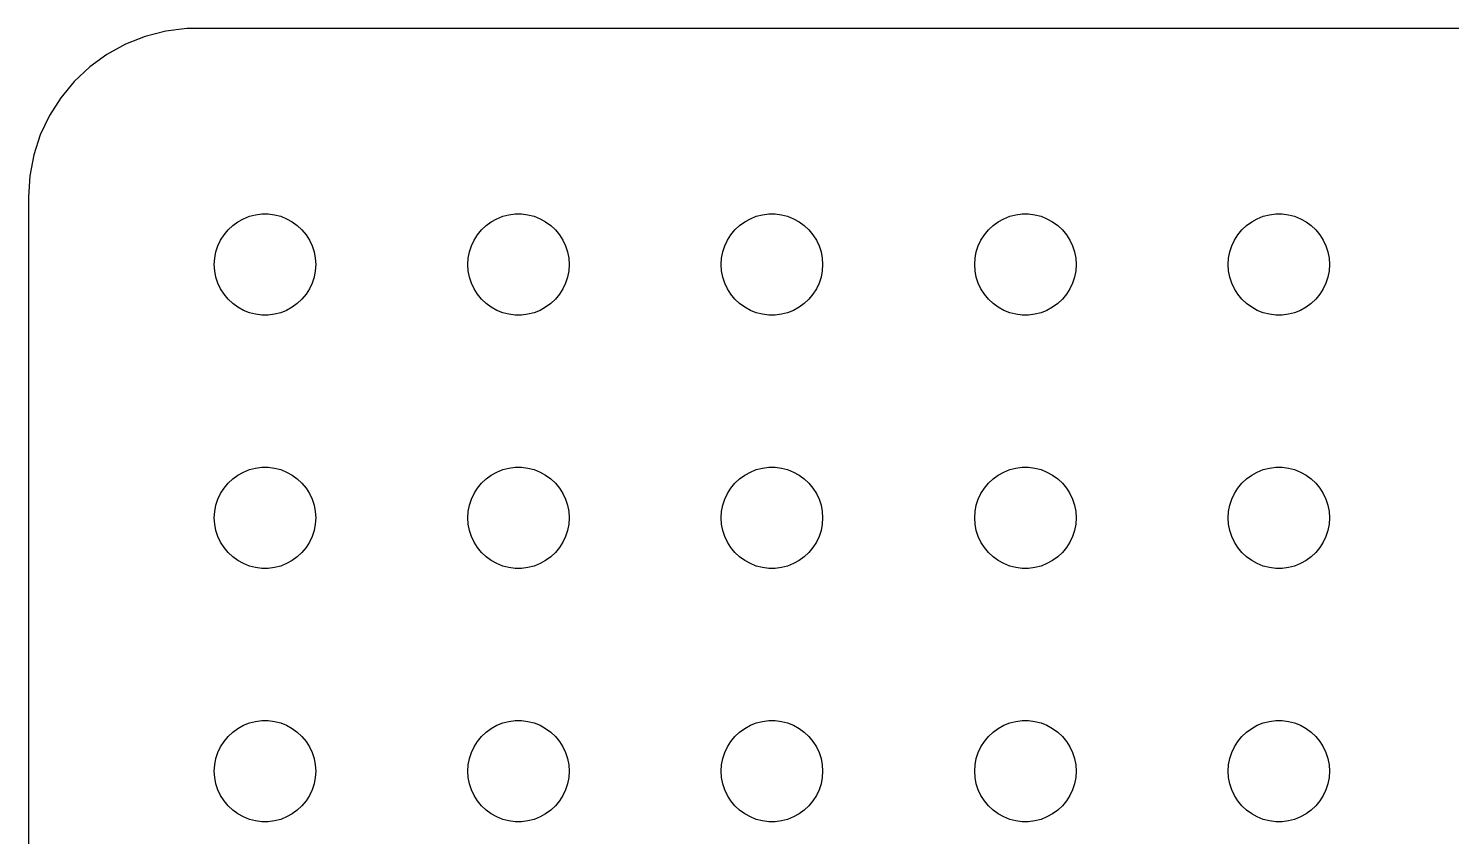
# Model space of a CAD drawing. Header units: metres. Extents: x -44 to 44, y 248 to 508.
# Drawn here: x -44.5 to -2.39, y 376.06 to 399.99 of the extents above; entities that cross this region are included whole.
import ezdxf

# ---------------------------------------------------------------- set-up
doc = ezdxf.new("R2010")
doc.units = ezdxf.units.M

msp = doc.modelspace()

# ---------------------------------------------------------------- linework, layer by layer
for p, q in [((-41.0451, 399.755), (-41.6289, 399.524)), ((-40.4369, 399.911), (-41.0451, 399.755)), ((-39.8139, 399.99), (-40.4369, 399.911)), ((39.8139, 399.99), (-39.8139, 399.99)), ((-42.1791, 399.222), (-42.6871, 398.853)), ((-41.6289, 399.524), (-42.1791, 399.222)), ((-42.6871, 398.853), (-43.1448, 398.423)), ((-43.1448, 398.423), (-43.5451, 397.939)), ((-43.5451, 397.939), (-43.8815, 397.409)), ((-43.8815, 397.409), (-44.1489, 396.841)), ((-44.1489, 396.841), (-44.3429, 396.243)), ((-44.3429, 396.243), (-44.4606, 395.627)), ((-44.4606, 395.627), (-44.5, 395)), ((-44.5, 395), (-44.5, 361)), ((-38.5934, 394.027), (-38.4561, 394.156)), ((-38.4561, 394.156), (-38.3037, 394.266)), ((-38.3037, 394.266), (-38.1387, 394.357)), ((-38.1387, 394.357), (-37.9635, 394.427)), ((-37.9635, 394.427), (-37.7811, 394.473)), ((-37.7811, 394.473), (-37.5942, 394.497)), ((-37.5942, 394.497), (-37.4058, 394.497)), ((-37.4058, 394.497), (-37.2189, 394.473)), ((-37.2189, 394.473), (-37.0365, 394.427)), ((-37.0365, 394.427), (-36.8613, 394.357)), ((-36.8613, 394.357), (-36.6963, 394.266)), ((-36.6963, 394.266), (-36.5439, 394.156)), ((-36.5439, 394.156), (-36.4065, 394.027)), ((-31.0934, 394.027), (-30.9561, 394.156)), ((-30.9561, 394.156), (-30.8037, 394.266)), ((-30.8037, 394.266), (-30.6387, 394.357)), ((-30.6387, 394.357), (-30.4635, 394.427)), ((-30.4635, 394.427), (-30.2811, 394.473)), ((-30.2811, 394.473), (-30.0942, 394.497)), ((-30.0942, 394.497), (-29.9058, 394.497)), ((-29.9058, 394.497), (-29.7189, 394.473)), ((-29.7189, 394.473), (-29.5365, 394.427)), ((-29.5365, 394.427), (-29.3613, 394.357)), ((-29.3613, 394.357), (-29.1963, 394.266)), ((-29.1963, 394.266), (-29.0439, 394.156)), ((-29.0439, 394.156), (-28.9065, 394.027)), ((-23.5934, 394.027), (-23.4561, 394.156)), ((-23.4561, 394.156), (-23.3037, 394.266)), ((-23.3037, 394.266), (-23.1387, 394.357)), ((-23.1387, 394.357), (-22.9635, 394.427)), ((-22.9635, 394.427), (-22.7811, 394.473)), ((-22.7811, 394.473), (-22.5942, 394.497)), ((-22.5942, 394.497), (-22.4058, 394.497)), ((-22.4058, 394.497), (-22.2189, 394.473)), ((-22.2189, 394.473), (-22.0365, 394.427)), ((-22.0365, 394.427), (-21.8613, 394.357)), ((-21.8613, 394.357), (-21.6963, 394.266)), ((-21.6963, 394.266), (-21.5439, 394.156)), ((-21.5439, 394.156), (-21.4065, 394.027)), ((-16.0934, 394.027), (-15.9561, 394.156)), ((-15.9561, 394.156), (-15.8037, 394.266)), ((-15.8037, 394.266), (-15.6387, 394.357)), ((-15.6387, 394.357), (-15.4635, 394.427)), ((-15.4635, 394.427), (-15.2811, 394.473)), ((-15.2811, 394.473), (-15.0942, 394.497)), ((-15.0942, 394.497), (-14.9058, 394.497)), ((-14.9058, 394.497), (-14.7189, 394.473)), ((-14.7189, 394.473), (-14.5365, 394.427)), ((-14.5365, 394.427), (-14.3613, 394.357)), ((-14.3613, 394.357), (-14.1963, 394.266)), ((-14.1963, 394.266), (-14.0439, 394.156)), ((-14.0439, 394.156), (-13.9065, 394.027)), ((-8.59344, 394.027), (-8.45613, 394.156)), ((-8.45613, 394.156), (-8.30373, 394.266)), ((-8.30373, 394.266), (-8.13866, 394.357)), ((-8.13866, 394.357), (-7.96352, 394.427)), ((-7.96352, 394.427), (-7.78107, 394.473)), ((-7.78107, 394.473), (-7.59418, 394.497)), ((-7.59418, 394.497), (-7.40581, 394.497)), ((-7.40581, 394.497), (-7.21892, 394.473)), ((-7.21892, 394.473), (-7.03647, 394.427)), ((-7.03647, 394.427), (-6.86133, 394.357)), ((-6.86133, 394.357), (-6.69626, 394.266)), ((-6.69626, 394.266), (-6.54385, 394.156)), ((-6.54385, 394.156), (-6.40654, 394.027)), ((-38.8145, 393.723), (-38.7135, 393.882)), ((-38.7135, 393.882), (-38.5934, 394.027)), ((-36.4065, 394.027), (-36.2865, 393.882)), ((-36.2865, 393.882), (-36.1855, 393.723)), ((-31.3145, 393.723), (-31.2135, 393.882)), ((-31.2135, 393.882), (-31.0934, 394.027)), ((-28.9065, 394.027), (-28.7865, 393.882)), ((-28.7865, 393.882), (-28.6855, 393.723)), ((-23.8145, 393.723), (-23.7135, 393.882)), ((-23.7135, 393.882), (-23.5934, 394.027)), ((-21.4065, 394.027), (-21.2865, 393.882)), ((-21.2865, 393.882), (-21.1855, 393.723)), ((-16.3145, 393.723), (-16.2135, 393.882)), ((-16.2135, 393.882), (-16.0934, 394.027)), ((-13.9065, 394.027), (-13.7865, 393.882)), ((-13.7865, 393.882), (-13.6855, 393.723)), ((-8.81445, 393.723), (-8.71352, 393.882)), ((-8.71352, 393.882), (-8.59344, 394.027)), ((-6.40654, 394.027), (-6.28647, 393.882)), ((-6.28647, 393.882), (-6.18553, 393.723)), ((-38.9882, 393.188), (-38.9529, 393.373)), ((-38.9529, 393.373), (-38.8947, 393.552)), ((-38.8947, 393.552), (-38.8145, 393.723)), ((-36.1855, 393.723), (-36.1053, 393.552)), ((-36.1053, 393.552), (-36.0471, 393.373)), ((-36.0471, 393.373), (-36.0118, 393.188)), ((-31.4882, 393.188), (-31.4529, 393.373)), ((-31.4529, 393.373), (-31.3947, 393.552)), ((-31.3947, 393.552), (-31.3145, 393.723)), ((-28.6855, 393.723), (-28.6053, 393.552)), ((-28.6053, 393.552), (-28.5471, 393.373)), ((-28.5471, 393.373), (-28.5118, 393.188)), ((-23.9882, 393.188), (-23.9529, 393.373)), ((-23.9529, 393.373), (-23.8947, 393.552)), ((-23.8947, 393.552), (-23.8145, 393.723)), ((-21.1855, 393.723), (-21.1053, 393.552)), ((-21.1053, 393.552), (-21.0471, 393.373)), ((-21.0471, 393.373), (-21.0118, 393.188)), ((-16.4882, 393.188), (-16.4529, 393.373)), ((-16.4529, 393.373), (-16.3947, 393.552)), ((-16.3947, 393.552), (-16.3145, 393.723)), ((-13.6855, 393.723), (-13.6053, 393.552)), ((-13.6053, 393.552), (-13.5471, 393.373)), ((-13.5471, 393.373), (-13.5118, 393.188)), ((-8.98816, 393.188), (-8.95287, 393.373)), ((-8.95287, 393.373), (-8.89465, 393.552)), ((-8.89465, 393.552), (-8.81445, 393.723)), ((-6.18553, 393.723), (-6.10533, 393.552)), ((-6.10533, 393.552), (-6.04712, 393.373)), ((-6.04712, 393.373), (-6.01183, 393.188)), ((-39, 393), (-38.9882, 393.188)), ((-38.9882, 392.812), (-39, 393)), ((-36.0118, 393.188), (-36, 393)), ((-36, 393), (-36.0118, 392.812)), ((-31.5, 393), (-31.4882, 393.188)), ((-31.4882, 392.812), (-31.5, 393)), ((-28.5118, 393.188), (-28.5, 393)), ((-28.5, 393), (-28.5118, 392.812)), ((-24, 393), (-23.9882, 393.188)), ((-23.9882, 392.812), (-24, 393)), ((-21.0118, 393.188), (-21, 393)), ((-21, 393), (-21.0118, 392.812)), ((-16.5, 393), (-16.4882, 393.188)), ((-16.4882, 392.812), (-16.5, 393)), ((-13.5118, 393.188), (-13.5, 393)), ((-13.5, 393), (-13.5118, 392.812)), ((-9, 393), (-8.98816, 393.188)), ((-8.98816, 392.812), (-9, 393)), ((-6.01183, 393.188), (-6, 393)), ((-6, 393), (-6.01183, 392.812)), ((-38.9529, 392.627), (-38.9882, 392.812)), ((-38.8947, 392.448), (-38.9529, 392.627)), ((-36.0471, 392.627), (-36.1053, 392.448)), ((-36.0118, 392.812), (-36.0471, 392.627)), ((-31.4529, 392.627), (-31.4882, 392.812)), ((-31.3947, 392.448), (-31.4529, 392.627)), ((-28.5471, 392.627), (-28.6053, 392.448)), ((-28.5118, 392.812), (-28.5471, 392.627)), ((-23.9529, 392.627), (-23.9882, 392.812)), ((-23.8947, 392.448), (-23.9529, 392.627)), ((-21.0471, 392.627), (-21.1053, 392.448)), ((-21.0118, 392.812), (-21.0471, 392.627)), ((-16.4529, 392.627), (-16.4882, 392.812)), ((-16.3947, 392.448), (-16.4529, 392.627)), ((-13.5471, 392.627), (-13.6053, 392.448)), ((-13.5118, 392.812), (-13.5471, 392.627)), ((-8.95287, 392.627), (-8.98816, 392.812)), ((-8.89465, 392.448), (-8.95287, 392.627)), ((-6.04712, 392.627), (-6.10533, 392.448)), ((-6.01183, 392.812), (-6.04712, 392.627)), ((-38.8145, 392.277), (-38.8947, 392.448)), ((-38.7135, 392.118), (-38.8145, 392.277)), ((-38.5934, 391.973), (-38.7135, 392.118)), ((-36.2865, 392.118), (-36.4065, 391.973)), ((-36.1855, 392.277), (-36.2865, 392.118)), ((-36.1053, 392.448), (-36.1855, 392.277)), ((-31.3145, 392.277), (-31.3947, 392.448)), ((-31.2135, 392.118), (-31.3145, 392.277)), ((-31.0934, 391.973), (-31.2135, 392.118)), ((-28.7865, 392.118), (-28.9065, 391.973)), ((-28.6855, 392.277), (-28.7865, 392.118)), ((-28.6053, 392.448), (-28.6855, 392.277)), ((-23.8145, 392.277), (-23.8947, 392.448)), ((-23.7135, 392.118), (-23.8145, 392.277)), ((-23.5934, 391.973), (-23.7135, 392.118)), ((-21.2865, 392.118), (-21.4065, 391.973)), ((-21.1855, 392.277), (-21.2865, 392.118)), ((-21.1053, 392.448), (-21.1855, 392.277)), ((-16.3145, 392.277), (-16.3947, 392.448)), ((-16.2135, 392.118), (-16.3145, 392.277)), ((-16.0934, 391.973), (-16.2135, 392.118)), ((-13.7865, 392.118), (-13.9065, 391.973)), ((-13.6855, 392.277), (-13.7865, 392.118)), ((-13.6053, 392.448), (-13.6855, 392.277)), ((-8.81445, 392.277), (-8.89465, 392.448)), ((-8.71352, 392.118), (-8.81445, 392.277)), ((-8.59344, 391.973), (-8.71352, 392.118)), ((-6.28647, 392.118), (-6.40654, 391.973)), ((-6.18553, 392.277), (-6.28647, 392.118)), ((-6.10533, 392.448), (-6.18553, 392.277)), ((-38.4561, 391.844), (-38.5934, 391.973)), ((-38.3037, 391.734), (-38.4561, 391.844)), ((-38.1387, 391.643), (-38.3037, 391.734)), ((-37.9635, 391.573), (-38.1387, 391.643)), ((-36.8613, 391.643), (-37.0365, 391.573)), ((-36.6963, 391.734), (-36.8613, 391.643)), ((-36.5439, 391.844), (-36.6963, 391.734)), ((-36.4065, 391.973), (-36.5439, 391.844)), ((-30.9561, 391.844), (-31.0934, 391.973)), ((-30.8037, 391.734), (-30.9561, 391.844)), ((-30.6387, 391.643), (-30.8037, 391.734)), ((-30.4635, 391.573), (-30.6387, 391.643)), ((-29.3613, 391.643), (-29.5365, 391.573)), ((-29.1963, 391.734), (-29.3613, 391.643)), ((-29.0439, 391.844), (-29.1963, 391.734)), ((-28.9065, 391.973), (-29.0439, 391.844)), ((-23.4561, 391.844), (-23.5934, 391.973)), ((-23.3037, 391.734), (-23.4561, 391.844)), ((-23.1387, 391.643), (-23.3037, 391.734)), ((-22.9635, 391.573), (-23.1387, 391.643)), ((-21.8613, 391.643), (-22.0365, 391.573)), ((-21.6963, 391.734), (-21.8613, 391.643)), ((-21.5439, 391.844), (-21.6963, 391.734)), ((-21.4065, 391.973), (-21.5439, 391.844)), ((-15.9561, 391.844), (-16.0934, 391.973)), ((-15.8037, 391.734), (-15.9561, 391.844)), ((-15.6387, 391.643), (-15.8037, 391.734)), ((-15.4635, 391.573), (-15.6387, 391.643)), ((-14.3613, 391.643), (-14.5365, 391.573)), ((-14.1963, 391.734), (-14.3613, 391.643)), ((-14.0439, 391.844), (-14.1963, 391.734)), ((-13.9065, 391.973), (-14.0439, 391.844)), ((-8.45613, 391.844), (-8.59344, 391.973)), ((-8.30373, 391.734), (-8.45613, 391.844)), ((-8.13866, 391.643), (-8.30373, 391.734)), ((-7.96352, 391.573), (-8.13866, 391.643)), ((-6.86133, 391.643), (-7.03647, 391.573)), ((-6.69626, 391.734), (-6.86133, 391.643)), ((-6.54385, 391.844), (-6.69626, 391.734)), ((-6.40654, 391.973), (-6.54385, 391.844)), ((-37.7811, 391.527), (-37.9635, 391.573)), ((-37.5942, 391.503), (-37.7811, 391.527)), ((-37.4058, 391.503), (-37.5942, 391.503)), ((-37.2189, 391.527), (-37.4058, 391.503)), ((-37.0365, 391.573), (-37.2189, 391.527)), ((-30.2811, 391.527), (-30.4635, 391.573)), ((-30.0942, 391.503), (-30.2811, 391.527)), ((-29.9058, 391.503), (-30.0942, 391.503)), ((-29.7189, 391.527), (-29.9058, 391.503)), ((-29.5365, 391.573), (-29.7189, 391.527)), ((-22.7811, 391.527), (-22.9635, 391.573)), ((-22.5942, 391.503), (-22.7811, 391.527)), ((-22.4058, 391.503), (-22.5942, 391.503)), ((-22.2189, 391.527), (-22.4058, 391.503)), ((-22.0365, 391.573), (-22.2189, 391.527)), ((-15.2811, 391.527), (-15.4635, 391.573)), ((-15.0942, 391.503), (-15.2811, 391.527)), ((-14.9058, 391.503), (-15.0942, 391.503)), ((-14.7189, 391.527), (-14.9058, 391.503)), ((-14.5365, 391.573), (-14.7189, 391.527)), ((-7.78107, 391.527), (-7.96352, 391.573)), ((-7.59418, 391.503), (-7.78107, 391.527)), ((-7.40581, 391.503), (-7.59418, 391.503)), ((-7.21892, 391.527), (-7.40581, 391.503)), ((-7.03647, 391.573), (-7.21892, 391.527)), ((-37.7811, 386.973), (-37.5942, 386.997)), ((-37.5942, 386.997), (-37.4058, 386.997)), ((-37.4058, 386.997), (-37.2189, 386.973)), ((-30.2811, 386.973), (-30.0942, 386.997)), ((-30.0942, 386.997), (-29.9058, 386.997)), ((-29.9058, 386.997), (-29.7189, 386.973)), ((-22.7811, 386.973), (-22.5942, 386.997)), ((-22.5942, 386.997), (-22.4058, 386.997)), ((-22.4058, 386.997), (-22.2189, 386.973)), ((-15.2811, 386.973), (-15.0942, 386.997)), ((-15.0942, 386.997), (-14.9058, 386.997)), ((-14.9058, 386.997), (-14.7189, 386.973)), ((-7.78107, 386.973), (-7.59418, 386.997)), ((-7.59418, 386.997), (-7.40581, 386.997)), ((-7.40581, 386.997), (-7.21892, 386.973)), ((-38.5934, 386.527), (-38.4561, 386.656)), ((-38.4561, 386.656), (-38.3037, 386.766)), ((-38.3037, 386.766), (-38.1387, 386.857)), ((-38.1387, 386.857), (-37.9635, 386.927)), ((-37.9635, 386.927), (-37.7811, 386.973)), ((-37.2189, 386.973), (-37.0365, 386.927)), ((-37.0365, 386.927), (-36.8613, 386.857)), ((-36.8613, 386.857), (-36.6963, 386.766)), ((-36.6963, 386.766), (-36.5439, 386.656)), ((-36.5439, 386.656), (-36.4065, 386.527)), ((-31.0934, 386.527), (-30.9561, 386.656)), ((-30.9561, 386.656), (-30.8037, 386.766)), ((-30.8037, 386.766), (-30.6387, 386.857)), ((-30.6387, 386.857), (-30.4635, 386.927)), ((-30.4635, 386.927), (-30.2811, 386.973)), ((-29.7189, 386.973), (-29.5365, 386.927)), ((-29.5365, 386.927), (-29.3613, 386.857)), ((-29.3613, 386.857), (-29.1963, 386.766)), ((-29.1963, 386.766), (-29.0439, 386.656)), ((-29.0439, 386.656), (-28.9065, 386.527)), ((-23.5934, 386.527), (-23.4561, 386.656)), ((-23.4561, 386.656), (-23.3037, 386.766)), ((-23.3037, 386.766), (-23.1387, 386.857)), ((-23.1387, 386.857), (-22.9635, 386.927)), ((-22.9635, 386.927), (-22.7811, 386.973)), ((-22.2189, 386.973), (-22.0365, 386.927)), ((-22.0365, 386.927), (-21.8613, 386.857)), ((-21.8613, 386.857), (-21.6963, 386.766)), ((-21.6963, 386.766), (-21.5439, 386.656)), ((-21.5439, 386.656), (-21.4065, 386.527)), ((-16.0934, 386.527), (-15.9561, 386.656)), ((-15.9561, 386.656), (-15.8037, 386.766)), ((-15.8037, 386.766), (-15.6387, 386.857)), ((-15.6387, 386.857), (-15.4635, 386.927)), ((-15.4635, 386.927), (-15.2811, 386.973)), ((-14.7189, 386.973), (-14.5365, 386.927)), ((-14.5365, 386.927), (-14.3613, 386.857)), ((-14.3613, 386.857), (-14.1963, 386.766)), ((-14.1963, 386.766), (-14.0439, 386.656)), ((-14.0439, 386.656), (-13.9065, 386.527)), ((-8.59344, 386.527), (-8.45613, 386.656)), ((-8.45613, 386.656), (-8.30373, 386.766)), ((-8.30373, 386.766), (-8.13866, 386.857)), ((-8.13866, 386.857), (-7.96352, 386.927)), ((-7.96352, 386.927), (-7.78107, 386.973)), ((-7.21892, 386.973), (-7.03647, 386.927)), ((-7.03647, 386.927), (-6.86133, 386.857)), ((-6.86133, 386.857), (-6.69626, 386.766)), ((-6.69626, 386.766), (-6.54385, 386.656)), ((-6.54385, 386.656), (-6.40654, 386.527)), ((-38.8947, 386.052), (-38.8145, 386.223)), ((-38.8145, 386.223), (-38.7135, 386.382)), ((-38.7135, 386.382), (-38.5934, 386.527)), ((-36.4065, 386.527), (-36.2865, 386.382)), ((-36.2865, 386.382), (-36.1855, 386.223)), ((-36.1855, 386.223), (-36.1053, 386.052)), ((-31.3947, 386.052), (-31.3145, 386.223)), ((-31.3145, 386.223), (-31.2135, 386.382)), ((-31.2135, 386.382), (-31.0934, 386.527)), ((-28.9065, 386.527), (-28.7865, 386.382)), ((-28.7865, 386.382), (-28.6855, 386.223)), ((-28.6855, 386.223), (-28.6053, 386.052)), ((-23.8947, 386.052), (-23.8145, 386.223)), ((-23.8145, 386.223), (-23.7135, 386.382)), ((-23.7135, 386.382), (-23.5934, 386.527)), ((-21.4065, 386.527), (-21.2865, 386.382)), ((-21.2865, 386.382), (-21.1855, 386.223)), ((-21.1855, 386.223), (-21.1053, 386.052)), ((-16.3947, 386.052), (-16.3145, 386.223)), ((-16.3145, 386.223), (-16.2135, 386.382)), ((-16.2135, 386.382), (-16.0934, 386.527)), ((-13.9065, 386.527), (-13.7865, 386.382)), ((-13.7865, 386.382), (-13.6855, 386.223)), ((-13.6855, 386.223), (-13.6053, 386.052)), ((-8.89465, 386.052), (-8.81445, 386.223)), ((-8.81445, 386.223), (-8.71352, 386.382)), ((-8.71352, 386.382), (-8.59344, 386.527)), ((-6.40654, 386.527), (-6.28647, 386.382)), ((-6.28647, 386.382), (-6.18553, 386.223)), ((-6.18553, 386.223), (-6.10533, 386.052)), ((-38.9882, 385.688), (-38.9529, 385.873)), ((-38.9529, 385.873), (-38.8947, 386.052)), ((-36.1053, 386.052), (-36.0471, 385.873)), ((-36.0471, 385.873), (-36.0118, 385.688)), ((-31.4882, 385.688), (-31.4529, 385.873)), ((-31.4529, 385.873), (-31.3947, 386.052)), ((-28.6053, 386.052), (-28.5471, 385.873)), ((-28.5471, 385.873), (-28.5118, 385.688)), ((-23.9882, 385.688), (-23.9529, 385.873)), ((-23.9529, 385.873), (-23.8947, 386.052)), ((-21.1053, 386.052), (-21.0471, 385.873)), ((-21.0471, 385.873), (-21.0118, 385.688)), ((-16.4882, 385.688), (-16.4529, 385.873)), ((-16.4529, 385.873), (-16.3947, 386.052)), ((-13.6053, 386.052), (-13.5471, 385.873)), ((-13.5471, 385.873), (-13.5118, 385.688)), ((-8.98816, 385.688), (-8.95287, 385.873)), ((-8.95287, 385.873), (-8.89465, 386.052)), ((-6.10533, 386.052), (-6.04712, 385.873)), ((-6.04712, 385.873), (-6.01183, 385.688)), ((-39, 385.5), (-38.9882, 385.688)), ((-38.9882, 385.312), (-39, 385.5)), ((-38.9529, 385.127), (-38.9882, 385.312)), ((-36.0118, 385.312), (-36.0471, 385.127)), ((-36.0118, 385.688), (-36, 385.5)), ((-36, 385.5), (-36.0118, 385.312)), ((-31.5, 385.5), (-31.4882, 385.688)), ((-31.4882, 385.312), (-31.5, 385.5)), ((-31.4529, 385.127), (-31.4882, 385.312)), ((-28.5118, 385.312), (-28.5471, 385.127)), ((-28.5118, 385.688), (-28.5, 385.5)), ((-28.5, 385.5), (-28.5118, 385.312)), ((-24, 385.5), (-23.9882, 385.688)), ((-23.9882, 385.312), (-24, 385.5)), ((-23.9529, 385.127), (-23.9882, 385.312)), ((-21.0118, 385.312), (-21.0471, 385.127)), ((-21.0118, 385.688), (-21, 385.5)), ((-21, 385.5), (-21.0118, 385.312)), ((-16.5, 385.5), (-16.4882, 385.688)), ((-16.4882, 385.312), (-16.5, 385.5)), ((-16.4529, 385.127), (-16.4882, 385.312)), ((-13.5118, 385.312), (-13.5471, 385.127)), ((-13.5118, 385.688), (-13.5, 385.5)), ((-13.5, 385.5), (-13.5118, 385.312)), ((-9, 385.5), (-8.98816, 385.688)), ((-8.98816, 385.312), (-9, 385.5)), ((-8.95287, 385.127), (-8.98816, 385.312)), ((-6.01183, 385.312), (-6.04712, 385.127)), ((-6.01183, 385.688), (-6, 385.5)), ((-6, 385.5), (-6.01183, 385.312)), ((-38.8947, 384.948), (-38.9529, 385.127)), ((-38.8145, 384.777), (-38.8947, 384.948)), ((-36.1053, 384.948), (-36.1855, 384.777)), ((-36.0471, 385.127), (-36.1053, 384.948)), ((-31.3947, 384.948), (-31.4529, 385.127)), ((-31.3145, 384.777), (-31.3947, 384.948)), ((-28.6053, 384.948), (-28.6855, 384.777)), ((-28.5471, 385.127), (-28.6053, 384.948)), ((-23.8947, 384.948), (-23.9529, 385.127)), ((-23.8145, 384.777), (-23.8947, 384.948)), ((-21.1053, 384.948), (-21.1855, 384.777)), ((-21.0471, 385.127), (-21.1053, 384.948)), ((-16.3947, 384.948), (-16.4529, 385.127)), ((-16.3145, 384.777), (-16.3947, 384.948)), ((-13.6053, 384.948), (-13.6855, 384.777)), ((-13.5471, 385.127), (-13.6053, 384.948)), ((-8.89465, 384.948), (-8.95287, 385.127)), ((-8.81445, 384.777), (-8.89465, 384.948)), ((-6.10533, 384.948), (-6.18553, 384.777)), ((-6.04712, 385.127), (-6.10533, 384.948)), ((-38.7135, 384.618), (-38.8145, 384.777)), ((-38.5934, 384.473), (-38.7135, 384.618)), ((-38.4561, 384.344), (-38.5934, 384.473)), ((-36.4065, 384.473), (-36.5439, 384.344)), ((-36.2865, 384.618), (-36.4065, 384.473)), ((-36.1855, 384.777), (-36.2865, 384.618)), ((-31.2135, 384.618), (-31.3145, 384.777)), ((-31.0934, 384.473), (-31.2135, 384.618)), ((-30.9561, 384.344), (-31.0934, 384.473)), ((-28.9065, 384.473), (-29.0439, 384.344)), ((-28.7865, 384.618), (-28.9065, 384.473)), ((-28.6855, 384.777), (-28.7865, 384.618)), ((-23.7135, 384.618), (-23.8145, 384.777)), ((-23.5934, 384.473), (-23.7135, 384.618)), ((-23.4561, 384.344), (-23.5934, 384.473)), ((-21.4065, 384.473), (-21.5439, 384.344)), ((-21.2865, 384.618), (-21.4065, 384.473)), ((-21.1855, 384.777), (-21.2865, 384.618)), ((-16.2135, 384.618), (-16.3145, 384.777)), ((-16.0934, 384.473), (-16.2135, 384.618)), ((-15.9561, 384.344), (-16.0934, 384.473)), ((-13.9065, 384.473), (-14.0439, 384.344)), ((-13.7865, 384.618), (-13.9065, 384.473)), ((-13.6855, 384.777), (-13.7865, 384.618)), ((-8.71352, 384.618), (-8.81445, 384.777)), ((-8.59344, 384.473), (-8.71352, 384.618)), ((-8.45613, 384.344), (-8.59344, 384.473)), ((-6.40654, 384.473), (-6.54385, 384.344)), ((-6.28647, 384.618), (-6.40654, 384.473)), ((-6.18553, 384.777), (-6.28647, 384.618)), ((-38.3037, 384.234), (-38.4561, 384.344)), ((-38.1387, 384.143), (-38.3037, 384.234)), ((-37.9635, 384.073), (-38.1387, 384.143)), ((-37.7811, 384.027), (-37.9635, 384.073)), ((-37.0365, 384.073), (-37.2189, 384.027)), ((-36.8613, 384.143), (-37.0365, 384.073)), ((-36.6963, 384.234), (-36.8613, 384.143)), ((-36.5439, 384.344), (-36.6963, 384.234)), ((-30.8037, 384.234), (-30.9561, 384.344)), ((-30.6387, 384.143), (-30.8037, 384.234)), ((-30.4635, 384.073), (-30.6387, 384.143)), ((-30.2811, 384.027), (-30.4635, 384.073)), ((-29.5365, 384.073), (-29.7189, 384.027)), ((-29.3613, 384.143), (-29.5365, 384.073)), ((-29.1963, 384.234), (-29.3613, 384.143)), ((-29.0439, 384.344), (-29.1963, 384.234)), ((-23.3037, 384.234), (-23.4561, 384.344)), ((-23.1387, 384.143), (-23.3037, 384.234)), ((-22.9635, 384.073), (-23.1387, 384.143)), ((-22.7811, 384.027), (-22.9635, 384.073)), ((-22.0365, 384.073), (-22.2189, 384.027)), ((-21.8613, 384.143), (-22.0365, 384.073)), ((-21.6963, 384.234), (-21.8613, 384.143)), ((-21.5439, 384.344), (-21.6963, 384.234)), ((-15.8037, 384.234), (-15.9561, 384.344)), ((-15.6387, 384.143), (-15.8037, 384.234)), ((-15.4635, 384.073), (-15.6387, 384.143)), ((-15.2811, 384.027), (-15.4635, 384.073)), ((-14.5365, 384.073), (-14.7189, 384.027)), ((-14.3613, 384.143), (-14.5365, 384.073)), ((-14.1963, 384.234), (-14.3613, 384.143)), ((-14.0439, 384.344), (-14.1963, 384.234)), ((-8.30373, 384.234), (-8.45613, 384.344)), ((-8.13866, 384.143), (-8.30373, 384.234)), ((-7.96352, 384.073), (-8.13866, 384.143)), ((-7.78107, 384.027), (-7.96352, 384.073)), ((-7.03647, 384.073), (-7.21892, 384.027)), ((-6.86133, 384.143), (-7.03647, 384.073)), ((-6.69626, 384.234), (-6.86133, 384.143)), ((-6.54385, 384.344), (-6.69626, 384.234)), ((-37.5942, 384.003), (-37.7811, 384.027)), ((-37.4058, 384.003), (-37.5942, 384.003)), ((-37.2189, 384.027), (-37.4058, 384.003)), ((-30.0942, 384.003), (-30.2811, 384.027)), ((-29.9058, 384.003), (-30.0942, 384.003)), ((-29.7189, 384.027), (-29.9058, 384.003)), ((-22.5942, 384.003), (-22.7811, 384.027)), ((-22.4058, 384.003), (-22.5942, 384.003)), ((-22.2189, 384.027), (-22.4058, 384.003)), ((-15.0942, 384.003), (-15.2811, 384.027)), ((-14.9058, 384.003), (-15.0942, 384.003)), ((-14.7189, 384.027), (-14.9058, 384.003)), ((-7.59418, 384.003), (-7.78107, 384.027)), ((-7.40581, 384.003), (-7.59418, 384.003)), ((-7.21892, 384.027), (-7.40581, 384.003)), ((-38.1387, 379.357), (-37.9635, 379.427)), ((-37.9635, 379.427), (-37.7811, 379.473)), ((-37.7811, 379.473), (-37.5942, 379.497)), ((-37.5942, 379.497), (-37.4058, 379.497)), ((-37.4058, 379.497), (-37.2189, 379.473)), ((-37.2189, 379.473), (-37.0365, 379.427)), ((-37.0365, 379.427), (-36.8613, 379.357)), ((-30.6387, 379.357), (-30.4635, 379.427)), ((-30.4635, 379.427), (-30.2811, 379.473)), ((-30.2811, 379.473), (-30.0942, 379.497)), ((-30.0942, 379.497), (-29.9058, 379.497)), ((-29.9058, 379.497), (-29.7189, 379.473)), ((-29.7189, 379.473), (-29.5365, 379.427)), ((-29.5365, 379.427), (-29.3613, 379.357)), ((-23.1387, 379.357), (-22.9635, 379.427)), ((-22.9635, 379.427), (-22.7811, 379.473)), ((-22.7811, 379.473), (-22.5942, 379.497)), ((-22.5942, 379.497), (-22.4058, 379.497)), ((-22.4058, 379.497), (-22.2189, 379.473)), ((-22.2189, 379.473), (-22.0365, 379.427)), ((-22.0365, 379.427), (-21.8613, 379.357)), ((-15.6387, 379.357), (-15.4635, 379.427)), ((-15.4635, 379.427), (-15.2811, 379.473)), ((-15.2811, 379.473), (-15.0942, 379.497)), ((-15.0942, 379.497), (-14.9058, 379.497)), ((-14.9058, 379.497), (-14.7189, 379.473)), ((-14.7189, 379.473), (-14.5365, 379.427)), ((-14.5365, 379.427), (-14.3613, 379.357)), ((-8.13866, 379.357), (-7.96352, 379.427)), ((-7.96352, 379.427), (-7.78107, 379.473)), ((-7.78107, 379.473), (-7.59418, 379.497)), ((-7.59418, 379.497), (-7.40581, 379.497)), ((-7.40581, 379.497), (-7.21892, 379.473)), ((-7.21892, 379.473), (-7.03647, 379.427)), ((-7.03647, 379.427), (-6.86133, 379.357)), ((-38.7135, 378.882), (-38.5934, 379.027)), ((-38.5934, 379.027), (-38.4561, 379.156)), ((-38.4561, 379.156), (-38.3037, 379.266)), ((-38.3037, 379.266), (-38.1387, 379.357)), ((-36.8613, 379.357), (-36.6963, 379.266)), ((-36.6963, 379.266), (-36.5439, 379.156)), ((-36.5439, 379.156), (-36.4065, 379.027)), ((-36.4065, 379.027), (-36.2865, 378.882)), ((-31.2135, 378.882), (-31.0934, 379.027)), ((-31.0934, 379.027), (-30.9561, 379.156)), ((-30.9561, 379.156), (-30.8037, 379.266)), ((-30.8037, 379.266), (-30.6387, 379.357)), ((-29.3613, 379.357), (-29.1963, 379.266)), ((-29.1963, 379.266), (-29.0439, 379.156)), ((-29.0439, 379.156), (-28.9065, 379.027)), ((-28.9065, 379.027), (-28.7865, 378.882)), ((-23.7135, 378.882), (-23.5934, 379.027)), ((-23.5934, 379.027), (-23.4561, 379.156)), ((-23.4561, 379.156), (-23.3037, 379.266)), ((-23.3037, 379.266), (-23.1387, 379.357)), ((-21.8613, 379.357), (-21.6963, 379.266)), ((-21.6963, 379.266), (-21.5439, 379.156)), ((-21.5439, 379.156), (-21.4065, 379.027)), ((-21.4065, 379.027), (-21.2865, 378.882)), ((-16.2135, 378.882), (-16.0934, 379.027)), ((-16.0934, 379.027), (-15.9561, 379.156)), ((-15.9561, 379.156), (-15.8037, 379.266)), ((-15.8037, 379.266), (-15.6387, 379.357)), ((-14.3613, 379.357), (-14.1963, 379.266)), ((-14.1963, 379.266), (-14.0439, 379.156)), ((-14.0439, 379.156), (-13.9065, 379.027)), ((-13.9065, 379.027), (-13.7865, 378.882)), ((-8.71352, 378.882), (-8.59344, 379.027)), ((-8.59344, 379.027), (-8.45613, 379.156)), ((-8.45613, 379.156), (-8.30373, 379.266)), ((-8.30373, 379.266), (-8.13866, 379.357)), ((-6.86133, 379.357), (-6.69626, 379.266)), ((-6.69626, 379.266), (-6.54385, 379.156)), ((-6.54385, 379.156), (-6.40654, 379.027)), ((-6.40654, 379.027), (-6.28647, 378.882)), ((-38.8947, 378.552), (-38.8145, 378.723)), ((-38.8145, 378.723), (-38.7135, 378.882)), ((-36.2865, 378.882), (-36.1855, 378.723)), ((-36.1855, 378.723), (-36.1053, 378.552)), ((-31.3947, 378.552), (-31.3145, 378.723)), ((-31.3145, 378.723), (-31.2135, 378.882)), ((-28.7865, 378.882), (-28.6855, 378.723)), ((-28.6855, 378.723), (-28.6053, 378.552)), ((-23.8947, 378.552), (-23.8145, 378.723)), ((-23.8145, 378.723), (-23.7135, 378.882)), ((-21.2865, 378.882), (-21.1855, 378.723)), ((-21.1855, 378.723), (-21.1053, 378.552)), ((-16.3947, 378.552), (-16.3145, 378.723)), ((-16.3145, 378.723), (-16.2135, 378.882)), ((-13.7865, 378.882), (-13.6855, 378.723)), ((-13.6855, 378.723), (-13.6053, 378.552)), ((-8.89465, 378.552), (-8.81445, 378.723)), ((-8.81445, 378.723), (-8.71352, 378.882)), ((-6.28647, 378.882), (-6.18553, 378.723)), ((-6.18553, 378.723), (-6.10533, 378.552)), ((-39, 378), (-38.9882, 378.188)), ((-38.9882, 378.188), (-38.9529, 378.373)), ((-38.9529, 378.373), (-38.8947, 378.552)), ((-36.1053, 378.552), (-36.0471, 378.373)), ((-36.0471, 378.373), (-36.0118, 378.188)), ((-36.0118, 378.188), (-36, 378)), ((-31.5, 378), (-31.4882, 378.188)), ((-31.4882, 378.188), (-31.4529, 378.373)), ((-31.4529, 378.373), (-31.3947, 378.552)), ((-28.6053, 378.552), (-28.5471, 378.373)), ((-28.5471, 378.373), (-28.5118, 378.188)), ((-28.5118, 378.188), (-28.5, 378)), ((-24, 378), (-23.9882, 378.188)), ((-23.9882, 378.188), (-23.9529, 378.373)), ((-23.9529, 378.373), (-23.8947, 378.552)), ((-21.1053, 378.552), (-21.0471, 378.373)), ((-21.0471, 378.373), (-21.0118, 378.188)), ((-21.0118, 378.188), (-21, 378)), ((-16.5, 378), (-16.4882, 378.188)), ((-16.4882, 378.188), (-16.4529, 378.373)), ((-16.4529, 378.373), (-16.3947, 378.552)), ((-13.6053, 378.552), (-13.5471, 378.373)), ((-13.5471, 378.373), (-13.5118, 378.188)), ((-13.5118, 378.188), (-13.5, 378)), ((-9, 378), (-8.98816, 378.188)), ((-8.98816, 378.188), (-8.95287, 378.373)), ((-8.95287, 378.373), (-8.89465, 378.552)), ((-6.10533, 378.552), (-6.04712, 378.373)), ((-6.04712, 378.373), (-6.01183, 378.188)), ((-6.01183, 378.188), (-6, 378)), ((-38.9882, 377.812), (-39, 378)), ((-38.9529, 377.627), (-38.9882, 377.812)), ((-36.0118, 377.812), (-36.0471, 377.627)), ((-36, 378), (-36.0118, 377.812)), ((-31.4882, 377.812), (-31.5, 378)), ((-31.4529, 377.627), (-31.4882, 377.812)), ((-28.5118, 377.812), (-28.5471, 377.627)), ((-28.5, 378), (-28.5118, 377.812)), ((-23.9882, 377.812), (-24, 378)), ((-23.9529, 377.627), (-23.9882, 377.812)), ((-21.0118, 377.812), (-21.0471, 377.627)), ((-21, 378), (-21.0118, 377.812)), ((-16.4882, 377.812), (-16.5, 378)), ((-16.4529, 377.627), (-16.4882, 377.812)), ((-13.5118, 377.812), (-13.5471, 377.627)), ((-13.5, 378), (-13.5118, 377.812)), ((-8.98816, 377.812), (-9, 378)), ((-8.95287, 377.627), (-8.98816, 377.812)), ((-6.01183, 377.812), (-6.04712, 377.627)), ((-6, 378), (-6.01183, 377.812)), ((-38.8947, 377.448), (-38.9529, 377.627)), ((-38.8145, 377.277), (-38.8947, 377.448)), ((-36.1053, 377.448), (-36.1855, 377.277)), ((-36.0471, 377.627), (-36.1053, 377.448)), ((-31.3947, 377.448), (-31.4529, 377.627)), ((-31.3145, 377.277), (-31.3947, 377.448)), ((-28.6053, 377.448), (-28.6855, 377.277)), ((-28.5471, 377.627), (-28.6053, 377.448)), ((-23.8947, 377.448), (-23.9529, 377.627)), ((-23.8145, 377.277), (-23.8947, 377.448)), ((-21.1053, 377.448), (-21.1855, 377.277)), ((-21.0471, 377.627), (-21.1053, 377.448)), ((-16.3947, 377.448), (-16.4529, 377.627)), ((-16.3145, 377.277), (-16.3947, 377.448)), ((-13.6053, 377.448), (-13.6855, 377.277)), ((-13.5471, 377.627), (-13.6053, 377.448)), ((-8.89465, 377.448), (-8.95287, 377.627)), ((-8.81445, 377.277), (-8.89465, 377.448)), ((-6.10533, 377.448), (-6.18553, 377.277)), ((-6.04712, 377.627), (-6.10533, 377.448)), ((-38.7135, 377.118), (-38.8145, 377.277)), ((-38.5934, 376.973), (-38.7135, 377.118)), ((-38.4561, 376.844), (-38.5934, 376.973)), ((-36.4065, 376.973), (-36.5439, 376.844)), ((-36.2865, 377.118), (-36.4065, 376.973)), ((-36.1855, 377.277), (-36.2865, 377.118)), ((-31.2135, 377.118), (-31.3145, 377.277)), ((-31.0934, 376.973), (-31.2135, 377.118)), ((-30.9561, 376.844), (-31.0934, 376.973)), ((-28.9065, 376.973), (-29.0439, 376.844)), ((-28.7865, 377.118), (-28.9065, 376.973)), ((-28.6855, 377.277), (-28.7865, 377.118)), ((-23.7135, 377.118), (-23.8145, 377.277)), ((-23.5934, 376.973), (-23.7135, 377.118)), ((-23.4561, 376.844), (-23.5934, 376.973)), ((-21.4065, 376.973), (-21.5439, 376.844)), ((-21.2865, 377.118), (-21.4065, 376.973)), ((-21.1855, 377.277), (-21.2865, 377.118)), ((-16.2135, 377.118), (-16.3145, 377.277)), ((-16.0934, 376.973), (-16.2135, 377.118)), ((-15.9561, 376.844), (-16.0934, 376.973)), ((-13.9065, 376.973), (-14.0439, 376.844)), ((-13.7865, 377.118), (-13.9065, 376.973)), ((-13.6855, 377.277), (-13.7865, 377.118)), ((-8.71352, 377.118), (-8.81445, 377.277)), ((-8.59344, 376.973), (-8.71352, 377.118)), ((-8.45613, 376.844), (-8.59344, 376.973)), ((-6.40654, 376.973), (-6.54385, 376.844)), ((-6.28647, 377.118), (-6.40654, 376.973)), ((-6.18553, 377.277), (-6.28647, 377.118)), ((-38.3037, 376.734), (-38.4561, 376.844)), ((-38.1387, 376.643), (-38.3037, 376.734)), ((-37.9635, 376.573), (-38.1387, 376.643)), ((-37.7811, 376.527), (-37.9635, 376.573)), ((-37.5942, 376.503), (-37.7811, 376.527)), ((-37.4058, 376.503), (-37.5942, 376.503)), ((-37.2189, 376.527), (-37.4058, 376.503)), ((-37.0365, 376.573), (-37.2189, 376.527)), ((-36.8613, 376.643), (-37.0365, 376.573)), ((-36.6963, 376.734), (-36.8613, 376.643)), ((-36.5439, 376.844), (-36.6963, 376.734)), ((-30.8037, 376.734), (-30.9561, 376.844)), ((-30.6387, 376.643), (-30.8037, 376.734)), ((-30.4635, 376.573), (-30.6387, 376.643)), ((-30.2811, 376.527), (-30.4635, 376.573)), ((-30.0942, 376.503), (-30.2811, 376.527)), ((-29.9058, 376.503), (-30.0942, 376.503)), ((-29.7189, 376.527), (-29.9058, 376.503)), ((-29.5365, 376.573), (-29.7189, 376.527)), ((-29.3613, 376.643), (-29.5365, 376.573)), ((-29.1963, 376.734), (-29.3613, 376.643)), ((-29.0439, 376.844), (-29.1963, 376.734)), ((-23.3037, 376.734), (-23.4561, 376.844)), ((-23.1387, 376.643), (-23.3037, 376.734)), ((-22.9635, 376.573), (-23.1387, 376.643)), ((-22.7811, 376.527), (-22.9635, 376.573)), ((-22.5942, 376.503), (-22.7811, 376.527)), ((-22.4058, 376.503), (-22.5942, 376.503)), ((-22.2189, 376.527), (-22.4058, 376.503)), ((-22.0365, 376.573), (-22.2189, 376.527)), ((-21.8613, 376.643), (-22.0365, 376.573)), ((-21.6963, 376.734), (-21.8613, 376.643)), ((-21.5439, 376.844), (-21.6963, 376.734)), ((-15.8037, 376.734), (-15.9561, 376.844)), ((-15.6387, 376.643), (-15.8037, 376.734)), ((-15.4635, 376.573), (-15.6387, 376.643)), ((-15.2811, 376.527), (-15.4635, 376.573)), ((-15.0942, 376.503), (-15.2811, 376.527)), ((-14.9058, 376.503), (-15.0942, 376.503)), ((-14.7189, 376.527), (-14.9058, 376.503)), ((-14.5365, 376.573), (-14.7189, 376.527)), ((-14.3613, 376.643), (-14.5365, 376.573)), ((-14.1963, 376.734), (-14.3613, 376.643)), ((-14.0439, 376.844), (-14.1963, 376.734)), ((-8.30373, 376.734), (-8.45613, 376.844)), ((-8.13866, 376.643), (-8.30373, 376.734)), ((-7.96352, 376.573), (-8.13866, 376.643)), ((-7.78107, 376.527), (-7.96352, 376.573)), ((-7.59418, 376.503), (-7.78107, 376.527)), ((-7.40581, 376.503), (-7.59418, 376.503)), ((-7.21892, 376.527), (-7.40581, 376.503)), ((-7.03647, 376.573), (-7.21892, 376.527)), ((-6.86133, 376.643), (-7.03647, 376.573)), ((-6.69626, 376.734), (-6.86133, 376.643)), ((-6.54385, 376.844), (-6.69626, 376.734))]:
    msp.add_line(p, q)

doc.saveas('drawing.dxf')
